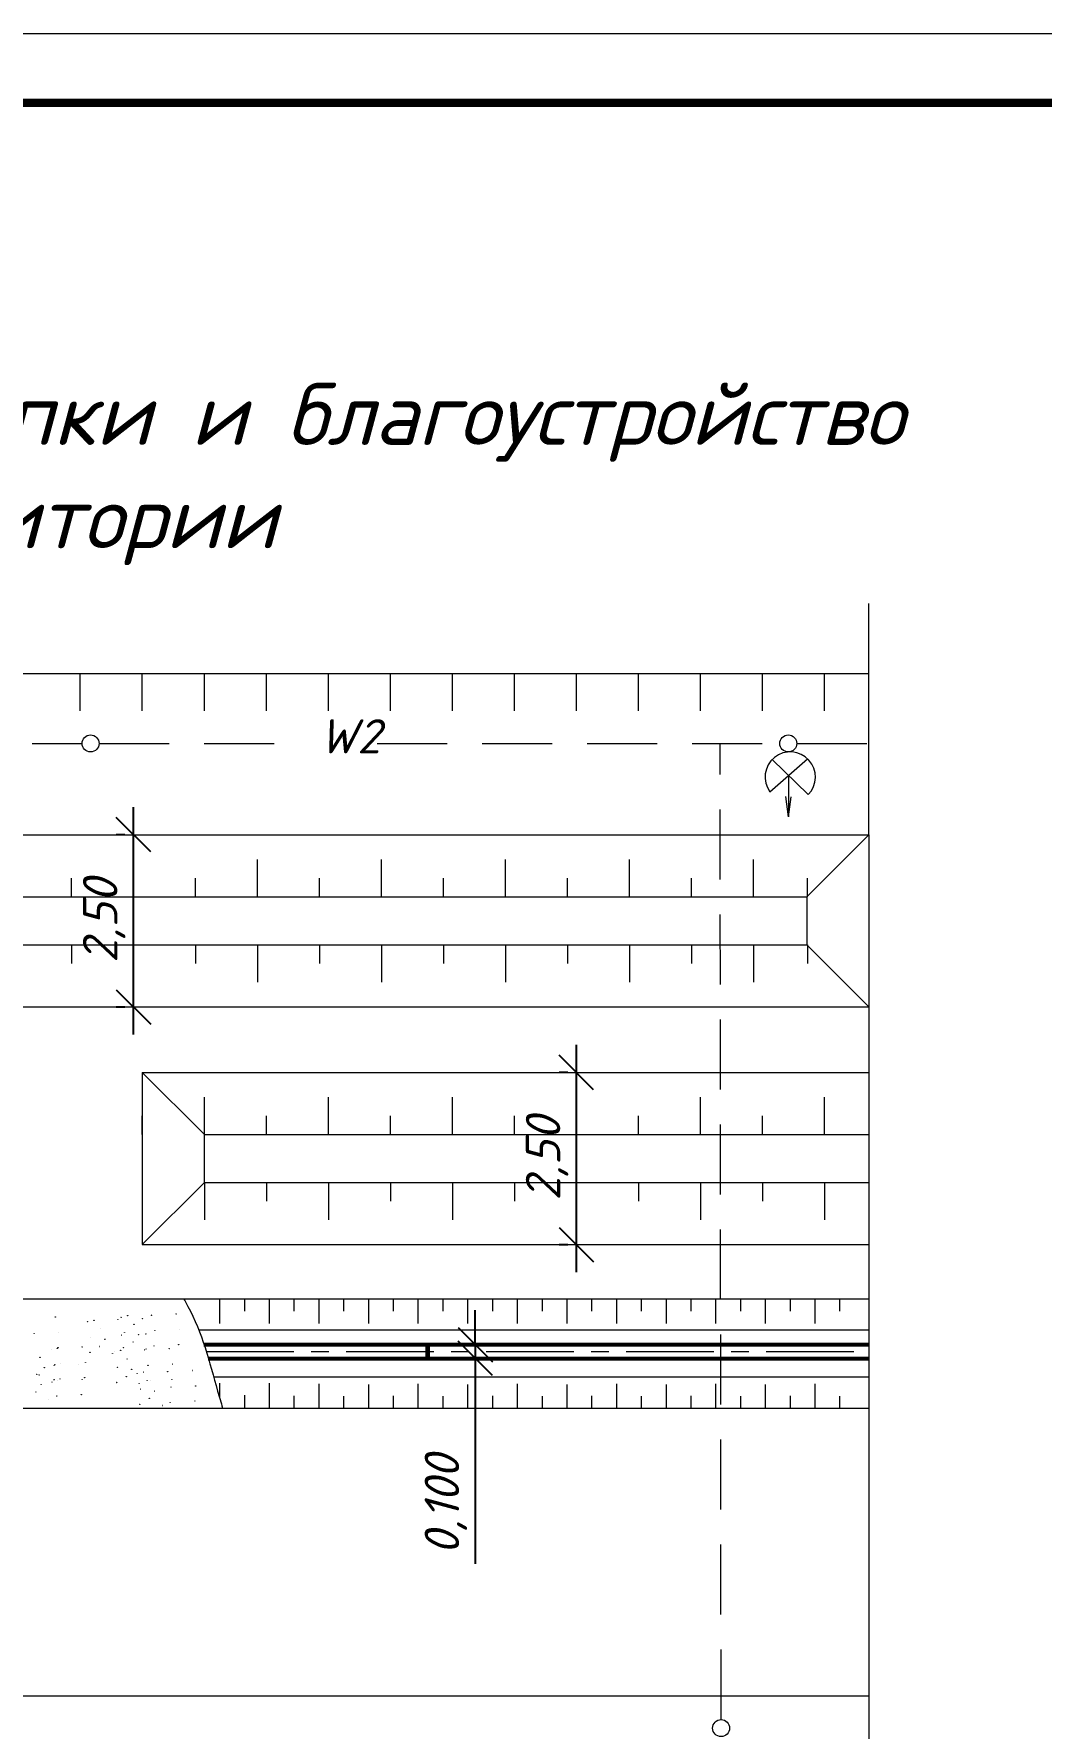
# Model space of a CAD drawing. Header units: millimetres. Extents: x 27137 to 30937, y -4667 to -569.
# Drawn here: x 28770.9 to 28844, y -2894.1 to -2771.2 of the extents above; entities that cross this region are included whole.
import ezdxf

# ---------------------------------------------------------------- set-up
doc = ezdxf.new("R2010")
doc.units = ezdxf.units.MM
doc.header["$LTSCALE"] = 0.4
doc.linetypes.add('осевая', pattern=[50.8, 31.75, -6.35, 6.35, -6.35])
doc.linetypes.add('штриховаяX2', pattern=[38.1, 25.4, -12.7])
doc.styles.add('Isocpeur', font='isocpeui.ttf', dxfattribs={"height": 2.5})
doc.styles.get("Standard").update_dxf_attribs({"font": 'isocpeui.ttf', "height": 2.5})
doc.dimstyles.new('06', dxfattribs={"dimtxt": 2.5, "dimasz": 2.5, "dimexe": 1.25, "dimexo": 0.625, "dimtad": 1, "dimdec": 0, "dimlfac": 200, "dimtxsty": 'Standard', "dimblk": 'OBLIQUE', "dimcen": 2.5, "dimdle": 2, "dimadec": 0, "dimazin": 0, "dimtfac": 1, "dimtdec": 0, "dimtmove": 0, "dimatfit": 3, "dimldrblk": 'OBLIQUE', "dimfxl": 1, "dimarcsym": 0})

# ---------------------------------------------------------------- blocks, each defined once
blk = doc.blocks.new('_Oblique')
at = {"color": 0, "linetype": 'ByBlock', "lineweight": -2}
blk.add_line((-0.5, -0.5), (0.5, 0.5), dxfattribs=at)
blk = doc.blocks.new('*D357')
at = {"color": 0, "lineweight": -2, "transparency": 16777216}
for p, q in [((28778.17, -2843.78), (28778.17, -2827.28)), ((28777.54, -2829.28), (28776.92, -2829.28)), ((28777.54, -2841.78), (28776.92, -2841.78))]:
    blk.add_line(p, q, dxfattribs=at)
at = {"layer": 'Defpoints', "color": 0, "transparency": 16777216}
for p in [(28778.17, -2829.28), (28778.17, -2829.28), (28778.17, -2841.78)]:
    blk.add_point(p, dxfattribs=at)
at = {"color": 0, "lineweight": -2, "transparency": 16777216, "xscale": 2.5, "yscale": 2.5, "zscale": 2.5}
for p, rotation in [((28778.17, -2829.28), 90), ((28778.17, -2841.78), 270)]:
    blk.add_blockref('_Oblique', p, dxfattribs=dict(at, rotation=rotation))
at = {"color": 0, "lineweight": 15, "transparency": 16777216, "insert": (28776.04, -2835.53), "char_height": 2.5, "attachment_point": 5, "rotation": 90, "style": 'Isocpeur'}
blk.add_mtext('2,50', dxfattribs=at)
blk = doc.blocks.new('*D365')
at = {"color": 0, "lineweight": -2, "transparency": 16777216}
for p, q in [((28810.31, -2861.03), (28810.31, -2844.53)), ((28809.68, -2846.53), (28809.06, -2846.53)), ((28809.68, -2859.03), (28809.06, -2859.03))]:
    blk.add_line(p, q, dxfattribs=at)
at = {"layer": 'Defpoints', "color": 0, "transparency": 16777216}
for p in [(28810.31, -2846.53), (28810.31, -2846.53), (28810.31, -2859.03)]:
    blk.add_point(p, dxfattribs=at)
at = {"color": 0, "lineweight": -2, "transparency": 16777216, "xscale": 2.5, "yscale": 2.5, "zscale": 2.5}
for p, rotation in [((28810.31, -2846.53), 90), ((28810.31, -2859.03), 270)]:
    blk.add_blockref('_Oblique', p, dxfattribs=dict(at, rotation=rotation))
at = {"color": 0, "lineweight": 15, "transparency": 16777216, "insert": (28808.18, -2852.78), "char_height": 2.5, "attachment_point": 5, "rotation": 90, "style": 'Isocpeur'}
blk.add_mtext('2,50', dxfattribs=at)
blk = doc.blocks.new('*D384')
at = {"color": 0, "lineweight": -2, "transparency": 16777216}
for p, q in [((28802.97, -2866.28), (28802.97, -2863.78)), ((28805.94, -2866.28), (28801.72, -2866.28)), ((28802.97, -2866.28), (28802.97, -2867.28)), ((28805.94, -2867.28), (28801.72, -2867.28)), ((28802.97, -2867.28), (28802.97, -2882.19))]:
    blk.add_line(p, q, dxfattribs=at)
at = {"layer": 'Defpoints', "color": 0, "transparency": 16777216}
for p in [(28806.56, -2866.28), (28802.97, -2867.28), (28806.56, -2867.28)]:
    blk.add_point(p, dxfattribs=at)
at = {"color": 0, "lineweight": -2, "transparency": 16777216, "xscale": 2.5, "yscale": 2.5, "zscale": 2.5}
for p, rotation in [((28802.97, -2866.28), 270), ((28802.97, -2867.28), 90)]:
    blk.add_blockref('_Oblique', p, dxfattribs=dict(at, rotation=rotation))
at = {"color": 0, "lineweight": 15, "transparency": 16777216, "insert": (28800.84, -2877.91), "char_height": 2.5, "attachment_point": 5, "rotation": 90, "style": 'Isocpeur'}
blk.add_mtext('0,100', dxfattribs=at)

msp = doc.modelspace()

# ---------------------------------------------------------------- linework, layer by layer
at = {"lineweight": 15, "ltscale": 0.5}
for p, q in [((28831.521, -2817.4979), (28831.521, -2812.4979)), ((28831.521, -2829.2754), (28831.521, -2817.4979)), ((28824.3469, -2826.1622), (28827.081, -2823.7635)), ((28827.1384, -2826.3698), (28824.5211, -2823.8199)), ((28825.7036, -2824.972), (28825.7036, -2827.983)), ((28825.7036, -2827.983), (28825.5095, -2826.513)), ((28825.7036, -2827.983), (28825.8951, -2826.5167)), ((28728.6694, -2829.2754), (28831.521, -2829.2754)), ((28831.521, -2829.2754), (28831.521, -2915.822)), ((28733.1694, -2833.7754), (28827.021, -2833.7754)), ((28827.021, -2833.7754), (28827.021, -2837.2754)), ((28733.1694, -2837.2754), (28827.021, -2837.2754)), ((28728.6694, -2841.7754), (28831.521, -2841.7754)), ((28778.8081, -2846.5254), (28831.521, -2846.5254)), ((28778.8081, -2846.5254), (28778.8081, -2859.0254)), ((28783.3081, -2851.0254), (28831.521, -2851.0254)), ((28783.3081, -2854.5254), (28783.3081, -2851.0254)), ((28783.3081, -2854.5254), (28831.521, -2854.5254)), ((28778.8081, -2859.0254), (28831.521, -2859.0254)), ((28767.1374, -2862.9478), (28831.521, -2862.9478)), ((28782.9037, -2865.2178), (28831.521, -2865.2178)), ((28783.4443, -2866.2754), (28800.5925, -2866.2754)), ((28783.9837, -2868.6178), (28831.521, -2868.6178)), ((28741.5742, -2870.8878), (28831.521, -2870.8878)), ((28296.6694, -2891.7754), (28831.521, -2891.7754))]:
    msp.add_line(p, q, dxfattribs=at)
at = {"lineweight": 15}
for p, q in [((28296.6694, -2817.5795), (28831.521, -2817.5795)), ((28774.3081, -2820.2795), (28774.3081, -2817.5795)), ((28778.8081, -2820.2795), (28778.8081, -2817.5795)), ((28783.3081, -2820.2795), (28783.3081, -2817.5795)), ((28787.8081, -2820.2795), (28787.8081, -2817.5795)), ((28792.3081, -2820.2795), (28792.3081, -2817.5795)), ((28796.8081, -2820.2795), (28796.8081, -2817.5795)), ((28801.3081, -2820.2795), (28801.3081, -2817.5795)), ((28805.8081, -2820.2795), (28805.8081, -2817.5795)), ((28805.8081, -2820.2795), (28805.8081, -2817.5795)), ((28810.3081, -2820.2795), (28810.3081, -2817.5795)), ((28810.3081, -2820.2795), (28810.3081, -2817.5795)), ((28814.8081, -2820.2795), (28814.8081, -2817.5795)), ((28819.3081, -2820.2795), (28819.3081, -2817.5795)), ((28823.8081, -2820.2795), (28823.8081, -2817.5795)), ((28823.8081, -2820.2795), (28823.8081, -2817.5795)), ((28828.3081, -2820.2795), (28828.3081, -2817.5795)), ((28831.521, -2829.2754), (28827.021, -2833.7754)), ((28778.1694, -2833.7754), (28778.1694, -2831.0754)), ((28778.1694, -2833.7754), (28778.1694, -2831.0754)), ((28778.1694, -2833.7754), (28778.1694, -2831.0754)), ((28778.1694, -2833.7754), (28778.1694, -2831.0754)), ((28778.1694, -2833.7754), (28778.1694, -2831.0754)), ((28778.1694, -2833.7754), (28778.1694, -2831.0754)), ((28778.1694, -2833.7754), (28778.1694, -2831.0754)), ((28778.1694, -2833.7754), (28778.1694, -2831.0754)), ((28778.1694, -2833.7754), (28778.1694, -2831.0754)), ((28778.1694, -2833.7754), (28778.1694, -2831.0754)), ((28787.1694, -2833.7754), (28787.1694, -2831.0754)), ((28787.1694, -2833.7754), (28787.1694, -2831.0754)), ((28787.1694, -2833.7754), (28787.1694, -2831.0754)), ((28787.1694, -2833.7754), (28787.1694, -2831.0754)), ((28796.1694, -2833.7754), (28796.1694, -2831.0754)), ((28796.1694, -2833.7754), (28796.1694, -2831.0754)), ((28796.1694, -2833.7754), (28796.1694, -2831.0754)), ((28796.1694, -2833.7754), (28796.1694, -2831.0754)), ((28796.1694, -2833.7754), (28796.1694, -2831.0754)), ((28796.1694, -2833.7754), (28796.1694, -2831.0754)), ((28796.1694, -2833.7754), (28796.1694, -2831.0754)), ((28796.1694, -2833.7754), (28796.1694, -2831.0754)), ((28796.1694, -2833.7754), (28796.1694, -2831.0754)), ((28796.1694, -2833.7754), (28796.1694, -2831.0754)), ((28796.1694, -2833.7754), (28796.1694, -2831.0754)), ((28796.1694, -2833.7754), (28796.1694, -2831.0754)), ((28805.1694, -2833.7754), (28805.1694, -2831.0754)), ((28805.1694, -2833.7754), (28805.1694, -2831.0754)), ((28805.1694, -2833.7754), (28805.1694, -2831.0754)), ((28805.1694, -2833.7754), (28805.1694, -2831.0754)), ((28805.1694, -2833.7754), (28805.1694, -2831.0754)), ((28805.1694, -2833.7754), (28805.1694, -2831.0754)), ((28805.1694, -2833.7754), (28805.1694, -2831.0754)), ((28805.1694, -2833.7754), (28805.1694, -2831.0754)), ((28814.1694, -2833.7754), (28814.1694, -2831.0754)), ((28814.1694, -2833.7754), (28814.1694, -2831.0754)), ((28814.1694, -2833.7754), (28814.1694, -2831.0754)), ((28814.1694, -2833.7754), (28814.1694, -2831.0754)), ((28814.1694, -2833.7754), (28814.1694, -2831.0754)), ((28814.1694, -2833.7754), (28814.1694, -2831.0754)), ((28823.1694, -2833.7754), (28823.1694, -2831.0754)), ((28823.1694, -2833.7754), (28823.1694, -2831.0754)), ((28823.1694, -2833.7754), (28823.1694, -2831.0754)), ((28823.1694, -2833.7754), (28823.1694, -2831.0754)), ((28773.6694, -2833.7754), (28773.6694, -2832.4254)), ((28773.6694, -2833.7754), (28773.6694, -2832.4254)), ((28782.6694, -2833.7754), (28782.6694, -2832.4254)), ((28782.6694, -2833.7754), (28782.6694, -2832.4254)), ((28791.6694, -2833.7754), (28791.6694, -2832.4254)), ((28800.6694, -2833.7754), (28800.6694, -2832.4254)), ((28800.6694, -2833.7754), (28800.6694, -2832.4254)), ((28800.6694, -2833.7754), (28800.6694, -2832.4254)), ((28800.6694, -2833.7754), (28800.6694, -2832.4254)), ((28809.6694, -2833.7754), (28809.6694, -2832.4254)), ((28818.6694, -2833.7754), (28818.6694, -2832.4254)), ((28818.6694, -2833.7754), (28818.6694, -2832.4254)), ((28827.0837, -2833.7754), (28827.0837, -2832.4254)), ((28773.6694, -2837.2754), (28773.6694, -2838.6254)), ((28773.6694, -2837.2754), (28773.6694, -2838.6254)), ((28778.1694, -2837.2754), (28778.1694, -2839.9754)), ((28778.1694, -2837.2754), (28778.1694, -2839.9754)), ((28778.1694, -2837.2754), (28778.1694, -2839.9754)), ((28778.1694, -2837.2754), (28778.1694, -2839.9754)), ((28778.1694, -2837.2754), (28778.1694, -2839.9754)), ((28778.1694, -2837.2754), (28778.1694, -2839.9754)), ((28778.1694, -2837.2754), (28778.1694, -2839.9754)), ((28778.1694, -2837.2754), (28778.1694, -2839.9754)), ((28778.1694, -2837.2754), (28778.1694, -2839.9754)), ((28778.1694, -2837.2754), (28778.1694, -2839.9754)), ((28782.6694, -2837.2754), (28782.6694, -2838.6254)), ((28782.6694, -2837.2754), (28782.6694, -2838.6254)), ((28787.1694, -2837.2754), (28787.1694, -2839.9754)), ((28787.1694, -2837.2754), (28787.1694, -2839.9754)), ((28787.1694, -2837.2754), (28787.1694, -2839.9754)), ((28787.1694, -2837.2754), (28787.1694, -2839.9754)), ((28791.6694, -2837.2754), (28791.6694, -2838.6254)), ((28796.1694, -2837.2754), (28796.1694, -2839.9754)), ((28796.1694, -2837.2754), (28796.1694, -2839.9754)), ((28796.1694, -2837.2754), (28796.1694, -2839.9754)), ((28796.1694, -2837.2754), (28796.1694, -2839.9754)), ((28796.1694, -2837.2754), (28796.1694, -2839.9754)), ((28796.1694, -2837.2754), (28796.1694, -2839.9754)), ((28796.1694, -2837.2754), (28796.1694, -2839.9754)), ((28796.1694, -2837.2754), (28796.1694, -2839.9754)), ((28796.1694, -2837.2754), (28796.1694, -2839.9754)), ((28796.1694, -2837.2754), (28796.1694, -2839.9754)), ((28796.1694, -2837.2754), (28796.1694, -2839.9754)), ((28796.1694, -2837.2754), (28796.1694, -2839.9754)), ((28800.6694, -2837.2754), (28800.6694, -2838.6254)), ((28800.6694, -2837.2754), (28800.6694, -2838.6254)), ((28800.6694, -2837.2754), (28800.6694, -2838.6254)), ((28800.6694, -2837.2754), (28800.6694, -2838.6254)), ((28805.1694, -2837.2754), (28805.1694, -2839.9754)), ((28805.1694, -2837.2754), (28805.1694, -2839.9754)), ((28805.1694, -2837.2754), (28805.1694, -2839.9754)), ((28805.1694, -2837.2754), (28805.1694, -2839.9754)), ((28805.1694, -2837.2754), (28805.1694, -2839.9754)), ((28805.1694, -2837.2754), (28805.1694, -2839.9754)), ((28805.1694, -2837.2754), (28805.1694, -2839.9754)), ((28805.1694, -2837.2754), (28805.1694, -2839.9754)), ((28809.6694, -2837.2754), (28809.6694, -2838.6254)), ((28814.1694, -2837.2754), (28814.1694, -2839.9754)), ((28814.1694, -2837.2754), (28814.1694, -2839.9754)), ((28814.1694, -2837.2754), (28814.1694, -2839.9754)), ((28814.1694, -2837.2754), (28814.1694, -2839.9754)), ((28814.1694, -2837.2754), (28814.1694, -2839.9754)), ((28814.1694, -2837.2754), (28814.1694, -2839.9754)), ((28818.6694, -2837.2754), (28818.6694, -2838.6254)), ((28818.6694, -2837.2754), (28818.6694, -2838.6254)), ((28823.1694, -2837.2754), (28823.1694, -2839.9754)), ((28823.1694, -2837.2754), (28823.1694, -2839.9754)), ((28823.1694, -2837.2754), (28823.1694, -2839.9754)), ((28823.1694, -2837.2754), (28823.1694, -2839.9754)), ((28827.021, -2837.2754), (28831.521, -2841.7754)), ((28827.0837, -2837.2754), (28827.0837, -2838.6254)), ((28778.8081, -2846.5254), (28783.3081, -2851.0254)), ((28783.3081, -2851.0254), (28783.3081, -2848.3254)), ((28783.3081, -2851.0254), (28783.3081, -2848.3254)), ((28783.3081, -2851.0254), (28783.3081, -2848.3254)), ((28783.3081, -2851.0254), (28783.3081, -2848.3254)), ((28783.3081, -2851.0254), (28783.3081, -2848.3254)), ((28783.3081, -2851.0254), (28783.3081, -2848.3254)), ((28783.3081, -2851.0254), (28783.3081, -2848.3254)), ((28783.3081, -2851.0254), (28783.3081, -2848.3254)), ((28792.3081, -2851.0254), (28792.3081, -2848.3254)), ((28792.3081, -2851.0254), (28792.3081, -2848.3254)), ((28801.3081, -2851.0254), (28801.3081, -2848.3254)), ((28801.3081, -2851.0254), (28801.3081, -2848.3254)), ((28801.3081, -2851.0254), (28801.3081, -2848.3254)), ((28801.3081, -2851.0254), (28801.3081, -2848.3254)), ((28801.3081, -2851.0254), (28801.3081, -2848.3254)), ((28801.3081, -2851.0254), (28801.3081, -2848.3254)), ((28801.3081, -2851.0254), (28801.3081, -2848.3254)), ((28801.3081, -2851.0254), (28801.3081, -2848.3254)), ((28810.3081, -2851.0254), (28810.3081, -2848.3254)), ((28810.3081, -2851.0254), (28810.3081, -2848.3254)), ((28819.3081, -2851.0254), (28819.3081, -2848.3254)), ((28819.3081, -2851.0254), (28819.3081, -2848.3254)), ((28819.3081, -2851.0254), (28819.3081, -2848.3254)), ((28819.3081, -2851.0254), (28819.3081, -2848.3254)), ((28819.3081, -2851.0254), (28819.3081, -2848.3254)), ((28819.3081, -2851.0254), (28819.3081, -2848.3254)), ((28819.3081, -2851.0254), (28819.3081, -2848.3254)), ((28819.3081, -2851.0254), (28819.3081, -2848.3254)), ((28828.3081, -2851.0254), (28828.3081, -2848.3254)), ((28828.3081, -2851.0254), (28828.3081, -2848.3254)), ((28778.8081, -2851.0254), (28778.8081, -2849.6754)), ((28787.8081, -2851.0254), (28787.8081, -2849.6754)), ((28796.8081, -2851.0254), (28796.8081, -2849.6754)), ((28805.8081, -2851.0254), (28805.8081, -2849.6754)), ((28814.8081, -2851.0254), (28814.8081, -2849.6754)), ((28823.8081, -2851.0254), (28823.8081, -2849.6754)), ((28783.3081, -2854.5254), (28778.8081, -2859.0254)), ((28783.3081, -2854.5254), (28783.3081, -2857.2254)), ((28783.3081, -2854.5254), (28783.3081, -2857.2254)), ((28783.3081, -2854.5254), (28783.3081, -2857.2254)), ((28783.3081, -2854.5254), (28783.3081, -2857.2254)), ((28783.3081, -2854.5254), (28783.3081, -2857.2254)), ((28783.3081, -2854.5254), (28783.3081, -2857.2254)), ((28783.3081, -2854.5254), (28783.3081, -2857.2254)), ((28783.3081, -2854.5254), (28783.3081, -2857.2254)), ((28787.8081, -2854.5254), (28787.8081, -2855.8754)), ((28792.3081, -2854.5254), (28792.3081, -2857.2254)), ((28792.3081, -2854.5254), (28792.3081, -2857.2254)), ((28792.3081, -2854.5254), (28792.3081, -2857.2254)), ((28792.3081, -2854.5254), (28792.3081, -2857.2254)), ((28792.3081, -2854.5254), (28792.3081, -2857.2254)), ((28792.3081, -2854.5254), (28792.3081, -2857.2254)), ((28792.3081, -2854.5254), (28792.3081, -2857.2254)), ((28792.3081, -2854.5254), (28792.3081, -2857.2254)), ((28796.8081, -2854.5254), (28796.8081, -2855.8754)), ((28796.8081, -2854.5254), (28796.8081, -2855.8754)), ((28801.3081, -2854.5254), (28801.3081, -2857.2254)), ((28801.3081, -2854.5254), (28801.3081, -2857.2254)), ((28801.3081, -2854.5254), (28801.3081, -2857.2254)), ((28801.3081, -2854.5254), (28801.3081, -2857.2254)), ((28801.3081, -2854.5254), (28801.3081, -2857.2254)), ((28801.3081, -2854.5254), (28801.3081, -2857.2254)), ((28801.3081, -2854.5254), (28801.3081, -2857.2254)), ((28801.3081, -2854.5254), (28801.3081, -2857.2254)), ((28801.3081, -2854.5254), (28801.3081, -2857.2254)), ((28801.3081, -2854.5254), (28801.3081, -2857.2254)), ((28801.3081, -2854.5254), (28801.3081, -2857.2254)), ((28801.3081, -2854.5254), (28801.3081, -2857.2254)), ((28801.3081, -2854.5254), (28801.3081, -2857.2254)), ((28801.3081, -2854.5254), (28801.3081, -2857.2254)), ((28801.3081, -2854.5254), (28801.3081, -2857.2254)), ((28801.3081, -2854.5254), (28801.3081, -2857.2254)), ((28801.3081, -2854.5254), (28801.3081, -2857.2254)), ((28801.3081, -2854.5254), (28801.3081, -2857.2254)), ((28805.8081, -2854.5254), (28805.8081, -2855.8754)), ((28805.8081, -2854.5254), (28805.8081, -2855.8754)), ((28805.8081, -2854.5254), (28805.8081, -2855.8754)), ((28810.3081, -2854.5254), (28810.3081, -2857.2254)), ((28810.3081, -2854.5254), (28810.3081, -2857.2254)), ((28810.3081, -2854.5254), (28810.3081, -2857.2254)), ((28810.3081, -2854.5254), (28810.3081, -2857.2254)), ((28810.3081, -2854.5254), (28810.3081, -2857.2254)), ((28810.3081, -2854.5254), (28810.3081, -2857.2254)), ((28810.3081, -2854.5254), (28810.3081, -2857.2254)), ((28810.3081, -2854.5254), (28810.3081, -2857.2254)), ((28814.8081, -2854.5254), (28814.8081, -2855.8754)), ((28814.8081, -2854.5254), (28814.8081, -2855.8754)), ((28819.3081, -2854.5254), (28819.3081, -2857.2254)), ((28819.3081, -2854.5254), (28819.3081, -2857.2254)), ((28819.3081, -2854.5254), (28819.3081, -2857.2254)), ((28819.3081, -2854.5254), (28819.3081, -2857.2254)), ((28819.3081, -2854.5254), (28819.3081, -2857.2254)), ((28819.3081, -2854.5254), (28819.3081, -2857.2254)), ((28819.3081, -2854.5254), (28819.3081, -2857.2254)), ((28819.3081, -2854.5254), (28819.3081, -2857.2254)), ((28819.3081, -2854.5254), (28819.3081, -2857.2254)), ((28819.3081, -2854.5254), (28819.3081, -2857.2254)), ((28819.3081, -2854.5254), (28819.3081, -2857.2254)), ((28819.3081, -2854.5254), (28819.3081, -2857.2254)), ((28819.3081, -2854.5254), (28819.3081, -2857.2254)), ((28819.3081, -2854.5254), (28819.3081, -2857.2254)), ((28819.3081, -2854.5254), (28819.3081, -2857.2254)), ((28819.3081, -2854.5254), (28819.3081, -2857.2254)), ((28819.3081, -2854.5254), (28819.3081, -2857.2254)), ((28819.3081, -2854.5254), (28819.3081, -2857.2254)), ((28823.8081, -2854.5254), (28823.8081, -2855.8754)), ((28823.8081, -2854.5254), (28823.8081, -2855.8754)), ((28828.3081, -2854.5254), (28828.3081, -2857.2254)), ((28828.3081, -2854.5254), (28828.3081, -2857.2254)), ((28784.4141, -2862.9478), (28784.4141, -2864.7478)), ((28786.2141, -2862.9478), (28786.2141, -2863.8478)), ((28788.0141, -2862.9478), (28788.0141, -2864.7478)), ((28788.0141, -2862.9478), (28788.0141, -2864.7478)), ((28789.8141, -2862.9478), (28789.8141, -2863.8478)), ((28789.8141, -2862.9478), (28789.8141, -2863.8478)), ((28789.8141, -2862.9478), (28789.8141, -2863.8478)), ((28791.6141, -2862.9478), (28791.6141, -2864.7478)), ((28791.6141, -2862.9478), (28791.6141, -2864.7478)), ((28793.4141, -2862.9478), (28793.4141, -2863.8478)), ((28793.4141, -2862.9478), (28793.4141, -2863.8478)), ((28793.4141, -2862.9478), (28793.4141, -2863.8478)), ((28795.2141, -2862.9478), (28795.2141, -2864.7478)), ((28795.2141, -2862.9478), (28795.2141, -2864.7478)), ((28797.0141, -2862.9478), (28797.0141, -2863.8478)), ((28797.0141, -2862.9478), (28797.0141, -2863.8478)), ((28797.0141, -2862.9478), (28797.0141, -2863.8478)), ((28798.8141, -2862.9478), (28798.8141, -2864.7478)), ((28798.8141, -2862.9478), (28798.8141, -2864.7478)), ((28800.6141, -2862.9478), (28800.6141, -2863.8478)), ((28800.6141, -2862.9478), (28800.6141, -2863.8478)), ((28800.6141, -2862.9478), (28800.6141, -2863.8478)), ((28802.4141, -2862.9478), (28802.4141, -2864.7478)), ((28802.4141, -2862.9478), (28802.4141, -2864.7478)), ((28804.2141, -2862.9478), (28804.2141, -2863.8478)), ((28804.2141, -2862.9478), (28804.2141, -2863.8478)), ((28804.2141, -2862.9478), (28804.2141, -2863.8478)), ((28806.0141, -2862.9478), (28806.0141, -2864.7478)), ((28806.0141, -2862.9478), (28806.0141, -2864.7478)), ((28807.8141, -2862.9478), (28807.8141, -2863.8478)), ((28807.8141, -2862.9478), (28807.8141, -2863.8478)), ((28807.8141, -2862.9478), (28807.8141, -2863.8478)), ((28809.6141, -2862.9478), (28809.6141, -2864.7478)), ((28809.6141, -2862.9478), (28809.6141, -2864.7478)), ((28809.6141, -2862.9478), (28809.6141, -2864.7478)), ((28811.4141, -2862.9478), (28811.4141, -2863.8478)), ((28811.4141, -2862.9478), (28811.4141, -2863.8478)), ((28811.4141, -2862.9478), (28811.4141, -2863.8478)), ((28811.4141, -2862.9478), (28811.4141, -2863.8478)), ((28813.2141, -2862.9478), (28813.2141, -2864.7478)), ((28813.2141, -2862.9478), (28813.2141, -2864.7478)), ((28813.2141, -2862.9478), (28813.2141, -2864.7478)), ((28813.2141, -2862.9478), (28813.2141, -2864.7478)), ((28815.0141, -2862.9478), (28815.0141, -2863.8478)), ((28815.0141, -2862.9478), (28815.0141, -2863.8478)), ((28815.0141, -2862.9478), (28815.0141, -2863.8478)), ((28815.0141, -2862.9478), (28815.0141, -2863.8478)), ((28815.0141, -2862.9478), (28815.0141, -2863.8478)), ((28815.0141, -2862.9478), (28815.0141, -2863.8478)), ((28816.8141, -2862.9478), (28816.8141, -2864.7478)), ((28816.8141, -2862.9478), (28816.8141, -2864.7478)), ((28816.8141, -2862.9478), (28816.8141, -2864.7478)), ((28816.8141, -2862.9478), (28816.8141, -2864.7478)), ((28818.6141, -2862.9478), (28818.6141, -2863.8478)), ((28818.6141, -2862.9478), (28818.6141, -2863.8478)), ((28818.6141, -2862.9478), (28818.6141, -2863.8478)), ((28818.6141, -2862.9478), (28818.6141, -2863.8478)), ((28818.6141, -2862.9478), (28818.6141, -2863.8478)), ((28818.6141, -2862.9478), (28818.6141, -2863.8478)), ((28820.4141, -2862.9478), (28820.4141, -2864.7478)), ((28820.4141, -2862.9478), (28820.4141, -2864.7478)), ((28820.4141, -2862.9478), (28820.4141, -2864.7478)), ((28822.2141, -2862.9478), (28822.2141, -2863.8478)), ((28822.2141, -2862.9478), (28822.2141, -2863.8478)), ((28822.2141, -2862.9478), (28822.2141, -2863.8478)), ((28822.2141, -2862.9478), (28822.2141, -2863.8478)), ((28822.2141, -2862.9478), (28822.2141, -2863.8478)), ((28824.0141, -2862.9478), (28824.0141, -2864.7478)), ((28824.0141, -2862.9478), (28824.0141, -2864.7478)), ((28825.8141, -2862.9478), (28825.8141, -2863.8478)), ((28825.8141, -2862.9478), (28825.8141, -2863.8478)), ((28825.8141, -2862.9478), (28825.8141, -2863.8478)), ((28827.6141, -2862.9478), (28827.6141, -2864.7478)), ((28829.4141, -2862.9478), (28829.4141, -2863.8478)), ((28829.4141, -2862.9478), (28829.4141, -2863.8478)), ((28784.4141, -2869.0724), (28784.4141, -2870.1412)), ((28788.0141, -2869.0878), (28788.0141, -2870.8878)), ((28791.6141, -2869.1324), (28791.6141, -2870.8878)), ((28795.2141, -2869.1771), (28795.2141, -2870.8878)), ((28798.8141, -2869.1324), (28798.8141, -2870.8878)), ((28802.4141, -2869.1771), (28802.4141, -2870.8878)), ((28806.0141, -2869.1324), (28806.0141, -2870.8878)), ((28809.6141, -2869.1771), (28809.6141, -2870.8878)), ((28813.2141, -2869.1324), (28813.2141, -2870.8878)), ((28816.8141, -2869.1771), (28816.8141, -2870.8878)), ((28820.4141, -2869.1324), (28820.4141, -2870.8878)), ((28824.0141, -2869.1771), (28824.0141, -2870.8878)), ((28827.6141, -2869.1324), (28827.6141, -2870.8878)), ((28786.2141, -2869.9431), (28786.2141, -2870.8878)), ((28789.8141, -2869.9878), (28789.8141, -2870.8878)), ((28789.8141, -2869.9878), (28789.8141, -2870.8878)), ((28793.4141, -2870.0307), (28793.4141, -2870.8878)), ((28793.4141, -2870.0324), (28793.4141, -2870.8878)), ((28793.4141, -2870.0324), (28793.4141, -2870.8878)), ((28797.0141, -2869.9878), (28797.0141, -2870.8878)), ((28797.0141, -2869.9878), (28797.0141, -2870.8878)), ((28797.0141, -2870.0771), (28797.0141, -2870.8878)), ((28800.6141, -2870.0307), (28800.6141, -2870.8878)), ((28800.6141, -2870.0324), (28800.6141, -2870.8878)), ((28800.6141, -2870.0324), (28800.6141, -2870.8878)), ((28804.2141, -2869.9878), (28804.2141, -2870.8878)), ((28804.2141, -2869.9878), (28804.2141, -2870.8878)), ((28804.2141, -2870.0771), (28804.2141, -2870.8878)), ((28807.8141, -2870.0307), (28807.8141, -2870.8878)), ((28807.8141, -2870.0324), (28807.8141, -2870.8878)), ((28807.8141, -2870.0324), (28807.8141, -2870.8878)), ((28811.4141, -2869.9878), (28811.4141, -2870.8878)), ((28811.4141, -2869.9878), (28811.4141, -2870.8878)), ((28811.4141, -2870.0771), (28811.4141, -2870.8878)), ((28815.0141, -2870.0307), (28815.0141, -2870.8878)), ((28815.0141, -2870.0324), (28815.0141, -2870.8878)), ((28815.0141, -2870.0324), (28815.0141, -2870.8878)), ((28818.6141, -2869.9878), (28818.6141, -2870.8878)), ((28818.6141, -2869.9878), (28818.6141, -2870.8878)), ((28818.6141, -2870.0771), (28818.6141, -2870.8878)), ((28822.2141, -2870.0307), (28822.2141, -2870.8878)), ((28822.2141, -2870.0324), (28822.2141, -2870.8878)), ((28822.2141, -2870.0324), (28822.2141, -2870.8878)), ((28825.8141, -2869.9878), (28825.8141, -2870.8878)), ((28825.8141, -2869.9878), (28825.8141, -2870.8878)), ((28825.8141, -2870.0771), (28825.8141, -2870.8878)), ((28829.4141, -2870.0307), (28829.4141, -2870.8878)), ((28829.4141, -2870.0324), (28829.4141, -2870.8878)), ((28829.4141, -2870.0324), (28829.4141, -2870.8878))]:
    msp.add_line(p, q, dxfattribs=at)
at = {"linetype": 'штриховаяX2', "lineweight": 15, "ltscale": 0.5}
for p, q in [((28725.0993, -2822.6473), (28774.4368, -2822.6473)), ((28775.67, -2822.6473), (28790.8118, -2822.6473)), ((28795.8458, -2822.6473), (28825.0726, -2822.6473)), ((28820.8091, -2893.4927), (28820.7387, -2822.6473)), ((28826.3058, -2822.6473), (28831.521, -2822.6473))]:
    msp.add_line(p, q, dxfattribs=at)
at = {"lineweight": 53, "ltscale": 0.5}
for p, q in [((28783.2828, -2866.2754), (28831.521, -2866.2754)), ((28783.5976, -2867.2754), (28800.6295, -2867.2754)), ((28800.6295, -2867.2754), (28831.521, -2867.2754))]:
    msp.add_line(p, q, dxfattribs=at)
at = {"linetype": 'осевая', "lineweight": 15, "ltscale": 0.5}
msp.add_line((28783.4443, -2866.7754), (28831.521, -2866.7754), dxfattribs=at)
msp.add_line((28783.4443, -2866.7754), (28831.521, -2866.7754), dxfattribs=at)
at = {"lineweight": 60, "ltscale": 0.5}
msp.add_line((28799.5151, -2866.2754), (28799.5151, -2867.2754), dxfattribs=at)
at = {"color": 7, "lineweight": 15}
msp.add_lwpolyline([(28249.1837, -3365.1633), (29090.1837, -3365.1633), (29090.1837, -2771.1633), (28249.1837, -2771.1633)], close=True, dxfattribs=at)
at = {"lineweight": 15, "const_width": 0.6}
msp.add_lwpolyline([(28269.1837, -3360.1633), (29085.1837, -3360.1633), (29085.1837, -2776.1633), (28269.1837, -2776.1633)], close=True, dxfattribs=at)
msp.add_lwpolyline([(28269.1837, -2776.1633), (29085.1837, -2776.1633), (29085.1837, -3360.1633), (28269.1837, -3360.1633)], dxfattribs=at)
at = {"lineweight": 15, "ltscale": 0.5}
for centre in [(28775.0534, -2822.6565), (28825.6892, -2822.6565), (28820.8097, -2894.1093)]:
    msp.add_circle(centre, 0.6167, dxfattribs=at)
at = {"lineweight": 15}
for centre, radius in [((28772.4982, -2864.2776), 0.0095), ((28774.8264, -2864.6207), 0.0095), ((28775.304, -2864.5138), 0.0096), ((28777.0331, -2864.4766), 0.0095), ((28777.262, -2864.2917), 0.0095), ((28777.7396, -2864.1848), 0.0096), ((28778.8239, -2864.3925), 0.0095), ((28779.4687, -2864.1477), 0.0095), ((28781.2595, -2864.0635), 0.0095), ((28770.9568, -2865.4842), 0.00596), ((28772.7476, -2865.4001), 0.00596), ((28775.0758, -2865.7431), 0.00596), ((28775.7667, -2865.136), 0.00596), ((28777.2825, -2865.5991), 0.00596), ((28777.5114, -2865.4142), 0.00596), ((28778.2023, -2864.8071), 0.00596), ((28778.5263, -2865.56), 0.0096), ((28779.0733, -2865.515), 0.00596), ((28779.7181, -2865.2701), 0.00596), ((28781.5089, -2865.186), 0.00596), ((28772.2165, -2866.6125), 0.0095), ((28772.6447, -2866.5463), 0.0095), ((28772.6875, -2866.4965), 0.0096), ((28774.4354, -2866.4622), 0.0095), ((28775.0157, -2866.8395), 0.0096), ((28775.7066, -2866.416), 0.0095), ((28776.0907, -2865.8889), 0.0096), ((28776.6469, -2866.9314), 0.00596), ((28776.7637, -2866.8049), 0.0095), ((28777.2225, -2866.6955), 0.0096), ((28777.2413, -2866.698), 0.0096), ((28777.4513, -2866.5106), 0.0096), ((28778.1422, -2866.087), 0.0095), ((28778.9704, -2866.6609), 0.0095), ((28779.0132, -2866.6114), 0.0096), ((28779.0825, -2866.6024), 0.00596), ((28779.6581, -2866.3665), 0.0096), ((28780.7612, -2866.5767), 0.0095), ((28781.4488, -2866.2824), 0.0096), ((28771.3782, -2867.2057), 0.00596), ((28771.7023, -2867.9586), 0.0096), ((28772.4079, -2867.782), 0.0095), ((28772.4659, -2867.735), 0.00596), ((28772.8941, -2867.6688), 0.00596), ((28774.1987, -2867.6978), 0.0095), ((28774.6848, -2867.5846), 0.00596), ((28777.0131, -2867.9274), 0.00596), ((28777.704, -2867.3203), 0.00596), ((28778.028, -2868.0732), 0.0096), ((28778.9114, -2868.2814), 0.0096), ((28779.2198, -2867.7834), 0.00596), ((28780.6406, -2868.2442), 0.0095), ((28781.0106, -2867.6992), 0.00596), ((28782.4313, -2868.1601), 0.0095), ((28771.1415, -2868.4414), 0.00596), ((28771.3181, -2868.4857), 0.0095), ((28771.4655, -2869.1942), 0.0096), ((28772.2584, -2869.001), 0.00596), ((28772.4058, -2868.8314), 0.0096), ((28772.6573, -2868.9044), 0.00596), ((28772.834, -2868.7652), 0.0096), ((28774.4481, -2868.8203), 0.00596), ((28774.6247, -2868.681), 0.0096), ((28776.953, -2869.0238), 0.0096), ((28777.6439, -2868.6002), 0.0095), ((28778.4338, -2868.3883), 0.0095), ((28778.5842, -2869.1156), 0.00596), ((28778.6832, -2869.5108), 0.00596), ((28779.1598, -2868.8797), 0.0096), ((28779.3741, -2868.9037), 0.00596), ((28780.89, -2869.3667), 0.00596), ((28780.9505, -2868.7956), 0.0096), ((28782.6807, -2869.2826), 0.00596), ((28771.0814, -2869.7213), 0.0095), ((28772.0217, -2870.2367), 0.00596), ((28772.5973, -2870.0008), 0.0096), ((28774.388, -2869.9167), 0.0096), ((28778.6231, -2870.6072), 0.0096), ((28779.314, -2870.1836), 0.0095), ((28779.6982, -2869.6565), 0.0096), ((28780.2543, -2870.699), 0.00596), ((28780.8299, -2870.4631), 0.0096), ((28782.6207, -2870.379), 0.0096)]:
    msp.add_circle(centre, radius, dxfattribs=at)
at = {"lineweight": 15, "ltscale": 0.5}
msp.add_arc((28825.8298, -2825.0948), 1.8271, 315.74633, 215.748105, dxfattribs=at)
msp.add_open_spline([(28781.8068, -2862.9478), (28781.9164, -2863.1304), (28783.0872, -2865.1833), (28783.7846, -2867.9781), (28784.5108, -2870.4772), (28784.6348, -2870.8878)], degree=3, knots=[4.92609065, 4.92609065, 4.92609065, 4.92609065, 5.57085721, 12.08303713, 13.37086726, 13.37086726, 13.37086726, 13.37086726], dxfattribs=at)

# ---------------------------------------------------------------- texts
at = {"lineweight": 15, "insert": (28771.7391, -2809.7151), "char_height": 4.5, "attachment_point": 8, "style": 'Isocpeur'}
msp.add_mtext_dynamic_manual_height_columns('Схема обратной засыпки и благоустройство территории', width=148.56988, gutter_width=12.5, heights=[0], dxfattribs=at)
at = {"linetype": 'штриховаяX2', "lineweight": 15, "insert": (28791.6271, -2820.8944), "char_height": 2.48181, "attachment_point": 1, "style": 'Isocpeur'}
msp.add_mtext_dynamic_manual_height_columns('W2', width=3.719358, gutter_width=12.5, heights=[0], dxfattribs=at)

# ---------------------------------------------------------------- dimensions: what is measured, and where the dimension line sits
at = {"lineweight": 15}
for p1, p2, picture, middle in [((28778.1694, -2841.7754), (28778.1694, -2829.2754), '*D357', (28776.0444, -2835.5254)), ((28810.3081, -2859.0254), (28810.3081, -2846.5254), '*D365', (28808.1831, -2852.7754))]:
    dim = msp.add_aligned_dim(p1=p1, p2=p2, distance=0, text='2,50', dimstyle='06', override={"dimtxsty": 'Isocpeur'}, dxfattribs=at)
    dim.commit()
    dim.dimension.update_dxf_attribs({"geometry": picture, "text_midpoint": middle})
dim = msp.add_linear_dim(base=(28802.9686, -2867.2754), p1=(28806.5604, -2866.2754), p2=(28806.5604, -2867.2754), angle=90, text='0,100', dimstyle='06', override={"dimtxsty": 'Isocpeur'}, dxfattribs=at)
dim.commit()
dim.dimension.update_dxf_attribs({"geometry": '*D384', "text_midpoint": (28802.9686, -2877.9106), "dimtype": 160})

doc.saveas('drawing.dxf')
